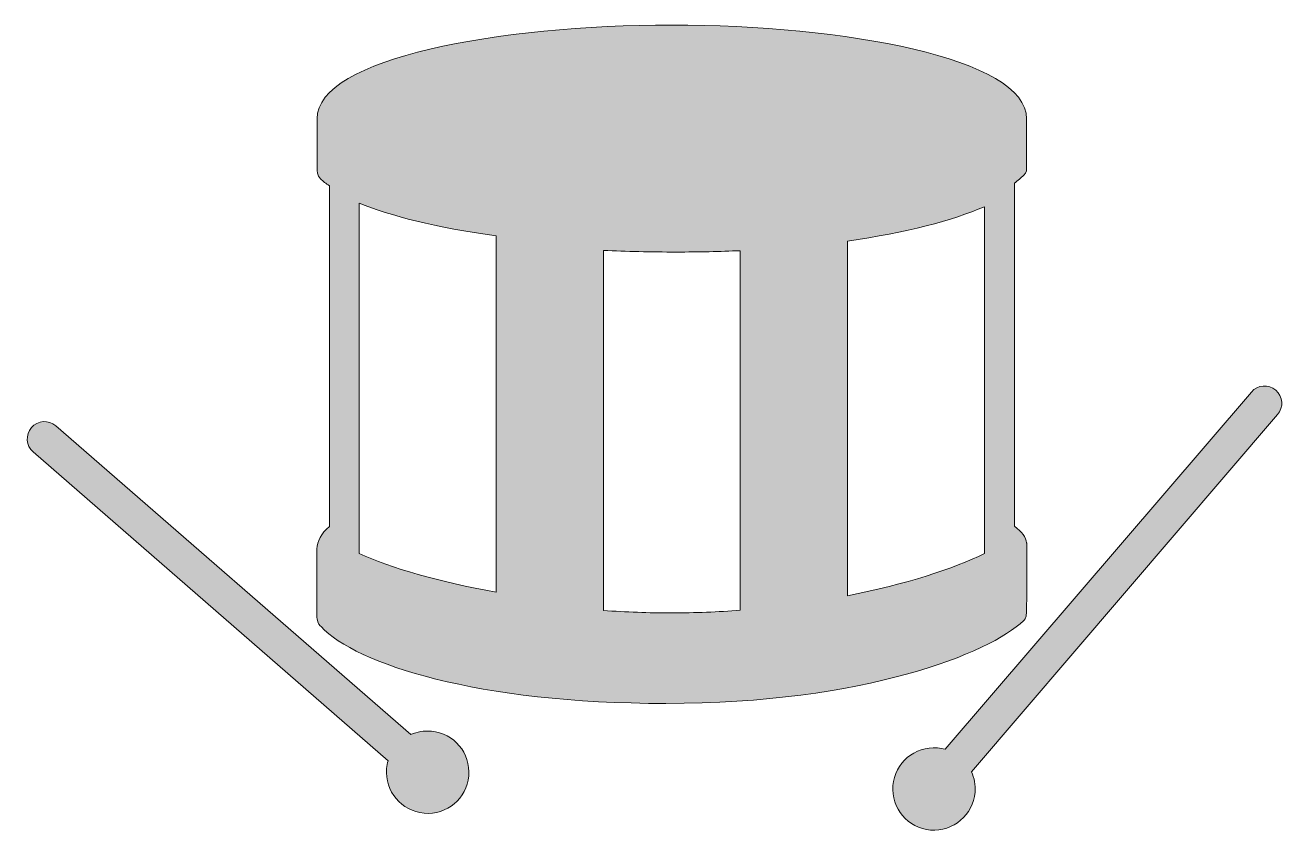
# Model space of a CAD drawing. Header units: inches. Extents: x 0 to 102, y 0 to 65.
import ezdxf

# ---------------------------------------------------------------- set-up
doc = ezdxf.new("R2010")
doc.units = ezdxf.units.IN
doc.header["$MEASUREMENT"] = 0
doc.layers.add('Layer 1', color=7, linetype='Continuous')

msp = doc.modelspace()

# ---------------------------------------------------------------- hatches: boundary and pattern name
at = {"layer": 'Layer 1', "true_color": 0xffffff}
h = msp.add_hatch(color=7, dxfattribs=at)
h.dxf.hatch_style = 2
edge = h.paths.add_edge_path()
edge.add_spline(control_points=[(80.94, 17.69), (80.94, 18.81), (80.95, 21.53), (80.95, 21.75), (80.95, 21.75), (80.95, 23.26), (80.95, 23.26), (80.95, 23.26), (80.93, 23.25), (80.93, 23.25), (80.93, 23.26), (80.93, 23.27), (80.93, 23.28), (80.89, 23.71), (80.55, 24.16), (79.95, 24.61), (79.95, 24.61), (79.95, 52.41), (79.95, 52.41), (80.23, 52.62), (80.49, 52.83), (80.7, 53.04), (80.97, 53.23), (80.94, 53.6), (80.94, 53.6), (80.94, 53.6), (80.94, 57.61), (80.94, 57.61), (80.94, 62.54), (66.13, 65.2), (52.2, 65.2), (38.28, 65.2), (23.47, 62.54), (23.47, 57.61), (23.47, 57.61), (23.47, 53.5), (23.47, 53.5), (23.47, 53.5), (23.46, 52.98), (23.75, 52.74), (23.96, 52.56), (24.2, 52.37), (24.47, 52.19), (24.47, 46.03), (24.47, 33.67), (24.47, 24.59), (23.81, 24.01), (23.46, 23.4), (23.46, 22.77), (23.46, 22.33), (23.46, 20.47), (23.46, 19.3), (23.46, 18.24), (23.46, 17.29), (23.47, 17.12), (23.5, 16.74), (23.74, 16.55), (23.8, 16.48), (26.65, 13.45), (36.46, 10.26), (51.72, 10.26), (67.81, 10.26), (77.96, 14.34), (80.68, 16.96), (80.71, 16.98), (80.95, 17.08), (80.94, 17.69)], knot_values=[0, 0, 0, 0, 1, 1, 1, 2, 2, 2, 3, 3, 3, 4, 4, 4, 5, 5, 5, 6, 6, 6, 7, 7, 7, 8, 8, 8, 9, 9, 9, 10, 10, 10, 11, 11, 11, 12, 12, 12, 13, 13, 13, 14, 14, 14, 15, 15, 15, 16, 16, 16, 17, 17, 17, 18, 18, 18, 19, 19, 19, 20, 20, 20, 21, 21, 21, 22, 22, 22, 22], degree=3, periodic=1)
edge = h.paths.add_edge_path()
edge.add_spline(control_points=[(37.99, 19.28), (33.35, 20.1), (29.43, 21.23), (26.89, 22.41), (26.89, 22.41), (26.89, 50.79), (26.89, 50.79), (29.41, 49.76), (33.08, 48.79), (37.99, 48.13), (37.99, 48.13), (37.99, 19.28), (37.99, 19.28)], knot_values=[0, 0, 0, 0, 1, 1, 1, 2, 2, 2, 3, 3, 3, 4, 4, 4, 4], degree=3, periodic=1)
edge = h.paths.add_edge_path()
edge.add_spline(control_points=[(57.75, 17.81), (55.95, 17.67), (54.1, 17.59), (52.21, 17.59), (50.34, 17.59), (48.48, 17.66), (46.66, 17.79), (46.66, 17.79), (46.66, 46.95), (46.66, 46.95), (48.52, 46.87), (50.5, 46.82), (52.59, 46.82), (54.39, 46.82), (56.11, 46.86), (57.75, 46.93), (57.75, 46.93), (57.75, 17.81), (57.75, 17.81)], knot_values=[0, 0, 0, 0, 1, 1, 1, 2, 2, 2, 3, 3, 3, 4, 4, 4, 5, 5, 5, 6, 6, 6, 6], degree=3, periodic=1)
edge = h.paths.add_edge_path()
edge.add_spline(control_points=[(77.52, 22.4), (75.02, 21.18), (71.14, 19.91), (66.42, 18.98), (66.42, 18.98), (66.42, 47.71), (66.42, 47.71), (71.2, 48.38), (74.93, 49.38), (77.52, 50.49), (77.52, 50.49), (77.52, 22.4), (77.52, 22.4)], knot_values=[0, 0, 0, 0, 1, 1, 1, 2, 2, 2, 3, 3, 3, 4, 4, 4, 4], degree=3, periodic=1)
h = msp.add_hatch(color=7, dxfattribs=at)
h.dxf.hatch_style = 2
edge = h.paths.add_edge_path()
edge.add_spline(control_points=[(101.11, 35.63), (100.52, 36.13), (99.64, 36.07), (99.14, 35.48), (99.14, 35.48), (74.34, 6.55), (74.34, 6.55), (74.14, 6.61), (73.93, 6.65), (73.71, 6.66), (71.87, 6.81), (70.26, 5.44), (70.11, 3.61), (69.96, 1.77), (71.32, 0.16), (73.16, 0.01), (75, -0.14), (76.61, 1.23), (76.76, 3.07), (76.81, 3.66), (76.7, 4.22), (76.47, 4.72), (76.47, 4.72), (101.26, 33.66), (101.26, 33.66), (101.77, 34.24), (101.7, 35.13), (101.11, 35.63)], knot_values=[0, 0, 0, 0, 1, 1, 1, 2, 2, 2, 3, 3, 3, 4, 4, 4, 5, 5, 5, 6, 6, 6, 7, 7, 7, 8, 8, 8, 9, 9, 9, 9], degree=3, periodic=1)
h = msp.add_hatch(color=7, dxfattribs=at)
h.dxf.hatch_style = 2
edge = h.paths.add_edge_path()
edge.add_spline(control_points=[(32.73, 8.01), (32.14, 8.07), (31.58, 7.96), (31.07, 7.74), (31.07, 7.74), (2.32, 32.74), (2.32, 32.74), (1.74, 33.25), (0.85, 33.19), (0.34, 32.61), (-0.16, 32.02), (-0.1, 31.14), (0.48, 30.63), (0.48, 30.63), (29.23, 5.62), (29.23, 5.62), (29.17, 5.42), (29.13, 5.21), (29.11, 4.99), (28.95, 3.16), (30.31, 1.54), (32.14, 1.37), (33.98, 1.21), (35.6, 2.56), (35.76, 4.39), (35.92, 6.23), (34.57, 7.85), (32.73, 8.01)], knot_values=[0, 0, 0, 0, 1, 1, 1, 2, 2, 2, 3, 3, 3, 4, 4, 4, 5, 5, 5, 6, 6, 6, 7, 7, 7, 8, 8, 8, 9, 9, 9, 9], degree=3, periodic=1)

# ---------------------------------------------------------------- linework, layer by layer
at = {"layer": 'Layer 1', "lineweight": 0}
for points, knots in [([(80.94, 17.69), (80.94, 18.81), (80.95, 21.53), (80.95, 21.75), (80.95, 21.75), (80.95, 23.26), (80.95, 23.26), (80.95, 23.26), (80.93, 23.25), (80.93, 23.25), (80.93, 23.26), (80.93, 23.27), (80.93, 23.28), (80.89, 23.71), (80.55, 24.16), (79.95, 24.61), (79.95, 24.61), (79.95, 52.41), (79.95, 52.41), (80.23, 52.62), (80.49, 52.83), (80.7, 53.04), (80.97, 53.23), (80.94, 53.6), (80.94, 53.6), (80.94, 53.6), (80.94, 57.61), (80.94, 57.61), (80.94, 62.54), (66.13, 65.2), (52.2, 65.2), (38.28, 65.2), (23.47, 62.54), (23.47, 57.61), (23.47, 57.61), (23.47, 53.5), (23.47, 53.5), (23.47, 53.5), (23.46, 52.98), (23.75, 52.74), (23.96, 52.56), (24.2, 52.37), (24.47, 52.19), (24.47, 46.03), (24.47, 33.67), (24.47, 24.59), (23.81, 24.01), (23.46, 23.4), (23.46, 22.77), (23.46, 22.33), (23.46, 20.47), (23.46, 19.3), (23.46, 18.24), (23.46, 17.29), (23.47, 17.12), (23.5, 16.74), (23.74, 16.55), (23.8, 16.48), (26.65, 13.45), (36.46, 10.26), (51.72, 10.26), (67.81, 10.26), (77.96, 14.34), (80.68, 16.96), (80.71, 16.98), (80.95, 17.08), (80.94, 17.69)], [0, 0, 0, 0, 1, 1, 1, 2, 2, 2, 3, 3, 3, 4, 4, 4, 5, 5, 5, 6, 6, 6, 7, 7, 7, 8, 8, 8, 9, 9, 9, 10, 10, 10, 11, 11, 11, 12, 12, 12, 13, 13, 13, 14, 14, 14, 15, 15, 15, 16, 16, 16, 17, 17, 17, 18, 18, 18, 19, 19, 19, 20, 20, 20, 21, 21, 21, 22, 22, 22, 22]), ([(37.99, 19.28), (33.35, 20.1), (29.43, 21.23), (26.89, 22.41), (26.89, 22.41), (26.89, 50.79), (26.89, 50.79), (29.41, 49.76), (33.08, 48.79), (37.99, 48.13), (37.99, 48.13), (37.99, 19.28), (37.99, 19.28)], [0, 0, 0, 0, 1, 1, 1, 2, 2, 2, 3, 3, 3, 4, 4, 4, 4]), ([(77.52, 22.4), (75.02, 21.18), (71.14, 19.91), (66.42, 18.98), (66.42, 18.98), (66.42, 47.71), (66.42, 47.71), (71.2, 48.38), (74.93, 49.38), (77.52, 50.49), (77.52, 50.49), (77.52, 22.4), (77.52, 22.4)], [0, 0, 0, 0, 1, 1, 1, 2, 2, 2, 3, 3, 3, 4, 4, 4, 4]), ([(57.75, 17.81), (55.95, 17.67), (54.1, 17.59), (52.21, 17.59), (50.34, 17.59), (48.48, 17.66), (46.66, 17.79), (46.66, 17.79), (46.66, 46.95), (46.66, 46.95), (48.52, 46.87), (50.5, 46.82), (52.59, 46.82), (54.39, 46.82), (56.11, 46.86), (57.75, 46.93), (57.75, 46.93), (57.75, 17.81), (57.75, 17.81)], [0, 0, 0, 0, 1, 1, 1, 2, 2, 2, 3, 3, 3, 4, 4, 4, 5, 5, 5, 6, 6, 6, 6]), ([(101.11, 35.63), (100.52, 36.13), (99.64, 36.07), (99.14, 35.48), (99.14, 35.48), (74.34, 6.55), (74.34, 6.55), (74.14, 6.61), (73.93, 6.65), (73.71, 6.66), (71.87, 6.81), (70.26, 5.44), (70.11, 3.61), (69.96, 1.77), (71.32, 0.16), (73.16, 0.01), (75, -0.14), (76.61, 1.23), (76.76, 3.07), (76.81, 3.66), (76.7, 4.22), (76.47, 4.72), (76.47, 4.72), (101.26, 33.66), (101.26, 33.66), (101.77, 34.24), (101.7, 35.13), (101.11, 35.63)], [0, 0, 0, 0, 1, 1, 1, 2, 2, 2, 3, 3, 3, 4, 4, 4, 5, 5, 5, 6, 6, 6, 7, 7, 7, 8, 8, 8, 9, 9, 9, 9]), ([(32.73, 8.01), (32.14, 8.07), (31.58, 7.96), (31.07, 7.74), (31.07, 7.74), (2.32, 32.74), (2.32, 32.74), (1.74, 33.25), (0.85, 33.19), (0.34, 32.61), (-0.16, 32.02), (-0.1, 31.14), (0.48, 30.63), (0.48, 30.63), (29.23, 5.62), (29.23, 5.62), (29.17, 5.42), (29.13, 5.21), (29.11, 4.99), (28.95, 3.16), (30.31, 1.54), (32.14, 1.37), (33.98, 1.21), (35.6, 2.56), (35.76, 4.39), (35.92, 6.23), (34.57, 7.85), (32.73, 8.01)], [0, 0, 0, 0, 1, 1, 1, 2, 2, 2, 3, 3, 3, 4, 4, 4, 5, 5, 5, 6, 6, 6, 7, 7, 7, 8, 8, 8, 9, 9, 9, 9])]:
    msp.add_open_spline(points, degree=3, knots=knots, dxfattribs=at)

doc.saveas('drawing.dxf')
